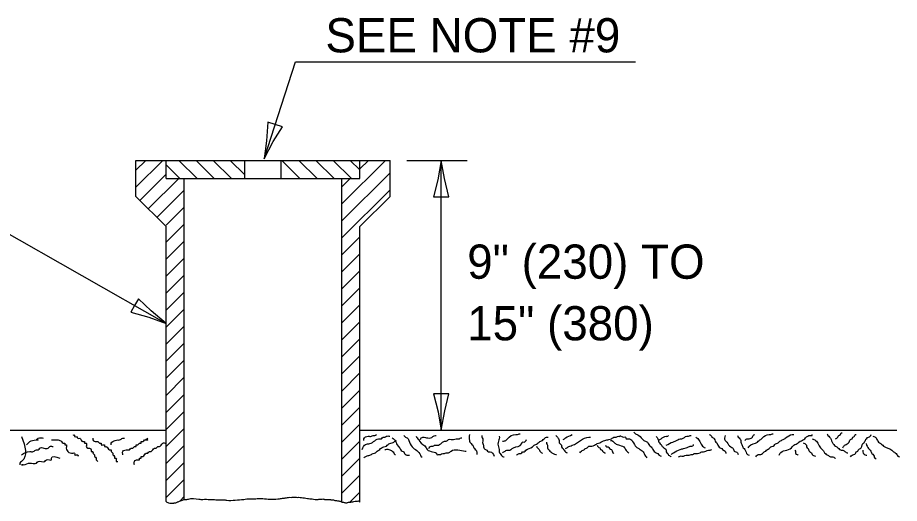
# Model space of a CAD drawing. Extents: x 2262292 to 2262922, y -3123599 to -3123199.
# Drawn here: x 2262603.6 to 2262671.7, y -3123366 to -3123328.6 of the extents above; entities that cross this region are included whole.
import ezdxf

# ---------------------------------------------------------------- set-up
doc = ezdxf.new("R2010")
doc.units = 0
for name, color, linetype in [('RD_Pr_Roadway_Dimensions', 7, 'Continuous'), ('RD_Pr_Roadway_Items', 7, 'Continuous'), ('RD_Pr_Roadway_Notes', 7, 'Continuous')]:
    doc.layers.add(name, color=color, linetype=linetype)

msp = doc.modelspace()

# ---------------------------------------------------------------- linework, layer by layer
at = {"layer": 'RD_Pr_Roadway_Dimensions'}
for p, q in [((2262633.651, -3123339.577), (2262638.29, -3123339.577)), ((2262636.302, -3123360.379), (2262636.302, -3123339.578))]:
    msp.add_line(p, q, dxfattribs=at)
for points in [[(2262635.716, -3123342.376), (2262636.302, -3123342.378), (2262636.887, -3123342.378), (2262636.544, -3123340.977), (2262636.302, -3123339.578), (2262636.03, -3123341.071)], [(2262636.887, -3123357.58), (2262636.302, -3123357.579), (2262635.716, -3123357.579), (2262636.059, -3123358.979), (2262636.302, -3123360.379), (2262636.573, -3123358.886)]]:
    msp.add_lwpolyline(points, close=True, dxfattribs=at)
at = {"layer": 'RD_Pr_Roadway_Items'}
for p, q in [((2262612.73, -3123342.361), (2262612.73, -3123339.578)), ((2262612.73, -3123340.334), (2262613.489, -3123339.578)), ((2262612.73, -3123341.643), (2262614.809, -3123339.578)), ((2262612.731, -3123339.577), (2262632.359, -3123339.577)), ((2262615.067, -3123340.969), (2262615.067, -3123339.578)), ((2262616.136, -3123340.969), (2262615.067, -3123339.905)), ((2262617.461, -3123340.969), (2262616.056, -3123339.578)), ((2262618.782, -3123340.969), (2262617.379, -3123339.578)), ((2262620.103, -3123340.969), (2262618.701, -3123339.578)), ((2262621.141, -3123340.685), (2262620.021, -3123339.578)), ((2262621.141, -3123340.969), (2262621.141, -3123339.578)), ((2262623.945, -3123340.969), (2262623.945, -3123339.578)), ((2262625.393, -3123340.969), (2262623.988, -3123339.577)), ((2262626.714, -3123340.969), (2262625.311, -3123339.578)), ((2262628.038, -3123340.969), (2262626.633, -3123339.578)), ((2262629.363, -3123340.969), (2262627.956, -3123339.578)), ((2262628.618, -3123342.93), (2262631.994, -3123339.578)), ((2262630.02, -3123340.313), (2262629.281, -3123339.578)), ((2262630.02, -3123340.969), (2262630.02, -3123339.578)), ((2262630.02, -3123340.225), (2262630.674, -3123339.578)), ((2262632.359, -3123342.361), (2262632.359, -3123339.578)), ((2262613.03, -3123342.66), (2262615.067, -3123340.635)), ((2262628.618, -3123344.24), (2262632.359, -3123340.53)), ((2262613.687, -3123343.313), (2262616.052, -3123340.969)), ((2262615.067, -3123340.969), (2262630.02, -3123340.969)), ((2262616.469, -3123365.745), (2262616.469, -3123340.969)), ((2262628.618, -3123365.92), (2262628.618, -3123340.969)), ((2262628.618, -3123341.616), (2262629.271, -3123340.969)), ((2262614.35, -3123343.97), (2262616.469, -3123341.869)), ((2262628.618, -3123345.556), (2262632.359, -3123341.843)), ((2262615.067, -3123344.681), (2262612.73, -3123342.361)), ((2262630.02, -3123344.681), (2262632.359, -3123342.361)), ((2262615.067, -3123344.57), (2262616.469, -3123343.178)), ((2262615.067, -3123345.886), (2262616.469, -3123344.494)), ((2262615.067, -3123365.876), (2262615.067, -3123344.681)), ((2262630.02, -3123365.94), (2262630.02, -3123344.681)), ((2262615.067, -3123347.199), (2262616.469, -3123345.807)), ((2262628.618, -3123346.865), (2262630.02, -3123345.473)), ((2262628.618, -3123348.178), (2262630.02, -3123346.789)), ((2262615.067, -3123348.511), (2262616.469, -3123347.12)), ((2262628.618, -3123349.491), (2262630.02, -3123348.099)), ((2262615.067, -3123349.821), (2262616.469, -3123348.429)), ((2262628.618, -3123350.803), (2262630.02, -3123349.411)), ((2262615.067, -3123351.134), (2262616.469, -3123349.742)), ((2262628.618, -3123352.113), (2262630.02, -3123350.721)), ((2262615.067, -3123352.447), (2262616.469, -3123351.056)), ((2262628.618, -3123353.426), (2262630.02, -3123352.034)), ((2262615.067, -3123353.757), (2262616.469, -3123352.365)), ((2262628.618, -3123354.738), (2262630.02, -3123353.346)), ((2262615.067, -3123355.07), (2262616.469, -3123353.678)), ((2262628.618, -3123356.048), (2262630.02, -3123354.656)), ((2262615.067, -3123356.383), (2262616.469, -3123354.991)), ((2262615.067, -3123357.7), (2262616.469, -3123356.308)), ((2262628.618, -3123357.367), (2262630.02, -3123355.975)), ((2262615.067, -3123359.013), (2262616.469, -3123357.621)), ((2262628.618, -3123358.68), (2262630.02, -3123357.288)), ((2262615.067, -3123360.326), (2262616.469, -3123358.934)), ((2262628.618, -3123359.992), (2262630.02, -3123358.6)), ((2262573.614, -3123360.378), (2262615.064, -3123360.378)), ((2262615.067, -3123361.642), (2262616.469, -3123360.25)), ((2262628.618, -3123361.308), (2262630.02, -3123359.916)), ((2262630.018, -3123360.378), (2262671.468, -3123360.378)), ((2262615.067, -3123362.957), (2262616.469, -3123361.565)), ((2262628.618, -3123362.624), (2262630.02, -3123361.232)), ((2262615.067, -3123364.273), (2262616.469, -3123362.881)), ((2262628.618, -3123363.939), (2262630.02, -3123362.548)), ((2262615.067, -3123365.586), (2262616.469, -3123364.194)), ((2262628.618, -3123365.252), (2262630.02, -3123363.86)), ((2262629.251, -3123365.937), (2262630.02, -3123365.173)), ((2262616.12, -3123365.856), (2262616.469, -3123365.51)), ((2262615.125, -3123365.943), (2262615.067, -3123365.876))]:
    msp.add_line(p, q, dxfattribs=at)
for points in [[(2262603.907, -3123360.883), (2262603.907, -3123362.794), (2262603.78, -3123362.922), (2262603.78, -3123363.048)], [(2262604.291, -3123361.522), (2262604.547, -3123361.267), (2262605.061, -3123361.141), (2262605.189, -3123361.141), (2262605.061, -3123361.141), (2262605.189, -3123361.012), (2262605.573, -3123361.012)], [(2262607.879, -3123360.76), (2262608.006, -3123360.76), (2262608.006, -3123360.883), (2262608.136, -3123360.883), (2262608.263, -3123361.012), (2262608.393, -3123361.012), (2262608.647, -3123361.267), (2262608.777, -3123361.267), (2262608.777, -3123361.393), (2262608.905, -3123361.393), (2262608.905, -3123361.651), (2262609.035, -3123361.773), (2262609.161, -3123361.773), (2262609.291, -3123361.903), (2262609.291, -3123362.032), (2262609.419, -3123362.032), (2262609.419, -3123362.157), (2262609.545, -3123362.284), (2262609.545, -3123362.413), (2262609.675, -3123362.542), (2262609.675, -3123362.664), (2262609.802, -3123362.794)], [(2262609.419, -3123361.012), (2262609.419, -3123361.141), (2262609.675, -3123361.267), (2262609.802, -3123361.267), (2262609.929, -3123361.393), (2262610.059, -3123361.393), (2262610.059, -3123361.522), (2262610.313, -3123361.522), (2262610.313, -3123361.651), (2262610.443, -3123361.651), (2262610.7, -3123361.903), (2262610.827, -3123361.903), (2262610.827, -3123362.032), (2262610.954, -3123362.157), (2262610.954, -3123362.284), (2262611.084, -3123362.413), (2262611.084, -3123362.542), (2262611.211, -3123362.542), (2262611.211, -3123362.794), (2262611.338, -3123362.794)], [(2262610.827, -3123361.522), (2262610.827, -3123361.393), (2262610.954, -3123361.267), (2262611.338, -3123361.141), (2262611.468, -3123361.141), (2262611.725, -3123361.012), (2262611.852, -3123361.012)], [(2262611.725, -3123362.284), (2262611.725, -3123362.032), (2262612.109, -3123361.903), (2262612.235, -3123361.903), (2262612.366, -3123361.773), (2262612.493, -3123361.773), (2262612.623, -3123361.651), (2262612.749, -3123361.651), (2262612.749, -3123361.522), (2262612.877, -3123361.522), (2262613.003, -3123361.393), (2262613.133, -3123361.393), (2262613.133, -3123361.267), (2262613.261, -3123361.267), (2262613.391, -3123361.141), (2262613.518, -3123361.141), (2262613.644, -3123361.141), (2262613.518, -3123361.141), (2262613.644, -3123361.012)], [(2262630.208, -3123361.873), (2262630.462, -3123361.489), (2262630.788, -3123361.425), (2262631.555, -3123361.045), (2262631.682, -3123361.045), (2262631.809, -3123360.918), (2262631.939, -3123360.918), (2262632.066, -3123360.854), (2262632.323, -3123360.854)], [(2262630.338, -3123361.17), (2262630.338, -3123361.045), (2262630.657, -3123360.854), (2262630.911, -3123360.854), (2262631.041, -3123360.789), (2262631.171, -3123360.789), (2262631.298, -3123360.724)], [(2262632.515, -3123360.983), (2262632.772, -3123361.235), (2262632.964, -3123361.616), (2262633.091, -3123361.745), (2262633.156, -3123361.873), (2262633.286, -3123361.997), (2262633.413, -3123362.061), (2262633.474, -3123362.189), (2262633.732, -3123362.316), (2262633.858, -3123362.316)], [(2262633.413, -3123360.789), (2262633.54, -3123360.918), (2262633.67, -3123360.983), (2262633.794, -3123361.17), (2262634.054, -3123361.68), (2262634.691, -3123362.316), (2262634.757, -3123362.442), (2262634.822, -3123362.442)], [(2262634.373, -3123360.854), (2262634.438, -3123360.983), (2262634.565, -3123361.105), (2262634.63, -3123361.235), (2262635.141, -3123361.745), (2262635.205, -3123361.873), (2262635.973, -3123362.254), (2262635.973, -3123362.316)], [(2262634.691, -3123361.105), (2262634.757, -3123360.983), (2262635.463, -3123360.983), (2262635.847, -3123360.789), (2262635.909, -3123360.789)], [(2262635.336, -3123361.808), (2262635.528, -3123361.616), (2262635.655, -3123361.616), (2262635.785, -3123361.551), (2262635.973, -3123361.551), (2262636.357, -3123361.364), (2262636.553, -3123361.235), (2262636.68, -3123361.235), (2262636.872, -3123361.105), (2262637.256, -3123361.105), (2262637.45, -3123361.045), (2262637.704, -3123361.045), (2262637.834, -3123360.983), (2262637.896, -3123360.983)], [(2262638.472, -3123360.724), (2262638.472, -3123361.17), (2262638.602, -3123361.425), (2262638.729, -3123361.551), (2262638.859, -3123361.808), (2262638.986, -3123361.935), (2262639.051, -3123362.061), (2262639.051, -3123362.254)], [(2262639.435, -3123360.789), (2262639.435, -3123360.918), (2262639.501, -3123361.045), (2262639.501, -3123361.425), (2262639.563, -3123361.551), (2262639.563, -3123361.68), (2262639.624, -3123361.808), (2262639.819, -3123361.935), (2262639.949, -3123362.061), (2262640.073, -3123362.061), (2262640.395, -3123362.38)], [(2262640.782, -3123360.854), (2262640.782, -3123361.045), (2262640.717, -3123361.235), (2262640.717, -3123361.68), (2262640.782, -3123361.873), (2262640.782, -3123362.061), (2262640.844, -3123362.189), (2262641.101, -3123362.442), (2262641.166, -3123362.442)], [(2262641.036, -3123361.235), (2262641.293, -3123361.17), (2262641.42, -3123361.045), (2262642.061, -3123360.724), (2262642.191, -3123360.724), (2262642.318, -3123360.66), (2262642.383, -3123360.66)], [(2262642.126, -3123362.316), (2262642.318, -3123362.189), (2262642.448, -3123362.189), (2262642.571, -3123362.061), (2262642.702, -3123362.061), (2262642.832, -3123361.935), (2262643.343, -3123361.68), (2262643.469, -3123361.551), (2262643.727, -3123361.425), (2262643.854, -3123361.299), (2262643.983, -3123361.235), (2262644.113, -3123361.17), (2262644.238, -3123361.045), (2262644.498, -3123360.918), (2262644.56, -3123360.918)], [(2262645.136, -3123360.789), (2262645.266, -3123360.918), (2262645.392, -3123361.17), (2262645.392, -3123361.299), (2262645.458, -3123361.425), (2262645.584, -3123361.551), (2262645.584, -3123361.68), (2262645.714, -3123361.808), (2262645.78, -3123361.935), (2262645.903, -3123362.061), (2262646.033, -3123362.126)], [(2262645.714, -3123361.105), (2262645.903, -3123360.983), (2262646.417, -3123360.724)], [(2262645.903, -3123361.808), (2262646.098, -3123361.68), (2262646.225, -3123361.616), (2262646.417, -3123361.551), (2262647.699, -3123360.918), (2262647.829, -3123360.918)], [(2262646.997, -3123362.126), (2262647.123, -3123361.997), (2262647.251, -3123361.935), (2262647.445, -3123361.808), (2262647.569, -3123361.745), (2262647.699, -3123361.616), (2262647.829, -3123361.616), (2262648.213, -3123361.489), (2262648.34, -3123361.425), (2262648.532, -3123361.364), (2262648.916, -3123361.17), (2262649.235, -3123361.105), (2262649.43, -3123361.045), (2262649.684, -3123360.918), (2262649.814, -3123360.918), (2262650.006, -3123360.854), (2262650.133, -3123360.854), (2262650.133, -3123360.789)], [(2262650.198, -3123360.854), (2262650.39, -3123360.918), (2262650.52, -3123360.918), (2262650.581, -3123361.045), (2262650.712, -3123361.045), (2262651.353, -3123361.68), (2262651.545, -3123361.808), (2262651.668, -3123361.873), (2262651.929, -3123362.126), (2262651.994, -3123362.254), (2262652.056, -3123362.38), (2262652.182, -3123362.507)], [(2262651.161, -3123360.537), (2262651.287, -3123360.66), (2262651.545, -3123360.789), (2262651.929, -3123361.17), (2262652.056, -3123361.235), (2262652.248, -3123361.364), (2262652.313, -3123361.489), (2262652.566, -3123361.745), (2262652.632, -3123361.873), (2262652.888, -3123362.126), (2262653.016, -3123362.189), (2262653.146, -3123362.316), (2262653.272, -3123362.38)], [(2262652.888, -3123360.854), (2262653.016, -3123361.045), (2262653.08, -3123361.235), (2262653.146, -3123361.364), (2262653.272, -3123361.489), (2262653.402, -3123361.68), (2262653.66, -3123361.935), (2262653.66, -3123362.061), (2262653.786, -3123362.189), (2262653.852, -3123362.316), (2262653.979, -3123362.38), (2262654.044, -3123362.442)], [(2262653.08, -3123361.17), (2262653.272, -3123361.045), (2262653.66, -3123360.854), (2262653.786, -3123360.854), (2262653.852, -3123360.789)], [(2262653.66, -3123361.551), (2262654.171, -3123361.299), (2262654.363, -3123361.235), (2262654.747, -3123361.045), (2262654.877, -3123361.045), (2262655.261, -3123360.854), (2262655.387, -3123360.854), (2262655.517, -3123360.789), (2262655.579, -3123360.789)], [(2262655.963, -3123360.918), (2262656.22, -3123361.17), (2262656.412, -3123361.551), (2262656.542, -3123361.68), (2262656.67, -3123361.745)], [(2262656.992, -3123360.724), (2262657.118, -3123360.789), (2262657.184, -3123360.918), (2262657.375, -3123361.045), (2262657.437, -3123361.235), (2262657.567, -3123361.364), (2262657.694, -3123361.616), (2262657.824, -3123361.745), (2262657.947, -3123361.808), (2262658.078, -3123361.935), (2262658.208, -3123361.997), (2262658.27, -3123362.126), (2262658.27, -3123362.189)], [(2262658.208, -3123360.789), (2262658.208, -3123361.17), (2262658.332, -3123361.299), (2262658.657, -3123361.68), (2262658.784, -3123361.745), (2262658.911, -3123361.997), (2262659.168, -3123362.126), (2262659.23, -3123362.254)], [(2262659.168, -3123360.789), (2262659.23, -3123360.918), (2262659.36, -3123361.045), (2262659.425, -3123361.17), (2262659.425, -3123361.299), (2262659.49, -3123361.489), (2262659.617, -3123361.745), (2262659.744, -3123361.873), (2262659.936, -3123362.254), (2262660.066, -3123362.316)], [(2262659.744, -3123361.17), (2262659.936, -3123361.045), (2262660.066, -3123361.045), (2262660.323, -3123360.918), (2262660.384, -3123360.789), (2262660.515, -3123360.724)], [(2262660.001, -3123361.745), (2262660.066, -3123361.616), (2262660.706, -3123361.299), (2262660.834, -3123361.17), (2262660.961, -3123361.105), (2262661.09, -3123360.983), (2262661.601, -3123360.724), (2262661.732, -3123360.724), (2262661.859, -3123360.66), (2262661.924, -3123360.66)], [(2262660.576, -3123362.442), (2262660.834, -3123362.254), (2262660.961, -3123362.254), (2262661.09, -3123362.189), (2262661.218, -3123362.061), (2262661.345, -3123361.997), (2262661.475, -3123361.873), (2262661.601, -3123361.808), (2262661.732, -3123361.68), (2262661.924, -3123361.616), (2262662.051, -3123361.489), (2262662.307, -3123361.364), (2262662.435, -3123361.235), (2262662.561, -3123361.17), (2262662.691, -3123361.105), (2262662.883, -3123360.983), (2262663.397, -3123360.724), (2262663.524, -3123360.724)], [(2262662.373, -3123362.316), (2262662.435, -3123362.189), (2262663.332, -3123361.745), (2262663.59, -3123361.489), (2262663.782, -3123361.425), (2262663.908, -3123361.299), (2262664.292, -3123361.105), (2262664.422, -3123360.983), (2262664.806, -3123360.789), (2262664.933, -3123360.789), (2262664.933, -3123360.724)], [(2262664.933, -3123361.045), (2262665.19, -3123361.17), (2262665.32, -3123361.299), (2262665.512, -3123361.68), (2262665.766, -3123361.935), (2262665.896, -3123362.126), (2262666.023, -3123362.254), (2262666.153, -3123362.316), (2262666.345, -3123362.442), (2262666.537, -3123362.442), (2262666.664, -3123362.507), (2262666.729, -3123362.57)], [(2262666.089, -3123360.66), (2262666.153, -3123360.789), (2262666.281, -3123360.918), (2262666.472, -3123361.299), (2262666.599, -3123361.489), (2262666.729, -3123361.616), (2262666.921, -3123361.745), (2262667.048, -3123361.873), (2262667.178, -3123361.935), (2262667.305, -3123361.935), (2262667.497, -3123362.061), (2262667.624, -3123362.126), (2262667.689, -3123362.126)], [(2262666.729, -3123361.045), (2262666.921, -3123360.918), (2262666.986, -3123360.789), (2262667.11, -3123360.724), (2262667.178, -3123360.599), (2262667.24, -3123360.599)], [(2262667.305, -3123361.745), (2262667.432, -3123361.551), (2262667.562, -3123361.489), (2262667.819, -3123361.235), (2262667.88, -3123361.105), (2262668.008, -3123361.045), (2262668.072, -3123360.918), (2262668.203, -3123360.854), (2262668.264, -3123360.724), (2262668.33, -3123360.724)], [(2262667.88, -3123362.442), (2262668.008, -3123362.316), (2262668.264, -3123362.189), (2262668.33, -3123362.061), (2262668.457, -3123361.997), (2262668.522, -3123361.873), (2262668.652, -3123361.808), (2262668.844, -3123361.425), (2262668.971, -3123361.299), (2262669.036, -3123361.17), (2262669.289, -3123360.918), (2262669.42, -3123360.854), (2262669.481, -3123360.724)], [(2262669.612, -3123360.854), (2262669.869, -3123360.983), (2262669.995, -3123361.235), (2262670.123, -3123361.364), (2262670.315, -3123361.489), (2262670.445, -3123361.616), (2262671.086, -3123361.935), (2262671.212, -3123362.061), (2262671.34, -3123362.126), (2262671.47, -3123362.254), (2262671.534, -3123362.38), (2262671.662, -3123362.442)], [(2262603.907, -3123362.284), (2262604.547, -3123362.032), (2262604.805, -3123362.032), (2262605.061, -3123361.903), (2262605.189, -3123361.903), (2262605.315, -3123361.773), (2262605.959, -3123361.773), (2262606.087, -3123361.651), (2262606.344, -3123361.651)], [(2262606.214, -3123361.141), (2262606.728, -3123361.141), (2262606.982, -3123361.267), (2262607.112, -3123361.393), (2262607.238, -3123361.393), (2262607.238, -3123361.522), (2262607.368, -3123361.522), (2262607.368, -3123361.651), (2262607.879, -3123362.157), (2262608.006, -3123362.157), (2262608.006, -3123362.284), (2262608.263, -3123362.284), (2262608.263, -3123362.413)], [(2262612.623, -3123363.048), (2262612.623, -3123362.794), (2262612.877, -3123362.664), (2262613.003, -3123362.664), (2262613.003, -3123362.542), (2262613.133, -3123362.542), (2262613.133, -3123362.413), (2262613.261, -3123362.413), (2262613.518, -3123362.157), (2262613.644, -3123362.157), (2262613.775, -3123362.032), (2262613.902, -3123362.032), (2262614.158, -3123361.773), (2262614.289, -3123361.773), (2262614.416, -3123361.651), (2262614.542, -3123361.651), (2262614.8, -3123361.393), (2262615.056, -3123361.393)], [(2262630.338, -3123362.507), (2262630.527, -3123362.38), (2262630.788, -3123362.316), (2262631.041, -3123362.189), (2262631.233, -3123362.126), (2262631.36, -3123361.997), (2262631.49, -3123361.935), (2262631.62, -3123361.808), (2262631.875, -3123361.68), (2262632.066, -3123361.616), (2262632.197, -3123361.489), (2262632.323, -3123361.425), (2262632.515, -3123361.364), (2262632.642, -3123361.299), (2262632.837, -3123361.17)], [(2262636.039, -3123362.254), (2262636.231, -3123362.254), (2262636.423, -3123362.189), (2262636.553, -3123362.189), (2262636.68, -3123362.126), (2262636.872, -3123362.126), (2262637.064, -3123361.997), (2262638.154, -3123361.997), (2262638.218, -3123361.997)], [(2262641.036, -3123362.126), (2262641.228, -3123361.997), (2262641.355, -3123361.935), (2262641.485, -3123361.935), (2262641.677, -3123361.873), (2262641.869, -3123361.745), (2262642.51, -3123361.425), (2262642.571, -3123361.299), (2262642.702, -3123361.299), (2262642.893, -3123361.105)], [(2262643.665, -3123361.616), (2262643.727, -3123361.745), (2262643.854, -3123361.873), (2262643.919, -3123361.997), (2262644.113, -3123362.189)], [(2262644.433, -3123361.299), (2262644.433, -3123361.425), (2262644.498, -3123361.551), (2262644.498, -3123361.68), (2262644.625, -3123361.935), (2262644.752, -3123362.061), (2262645.136, -3123362.254), (2262645.2, -3123362.254)], [(2262648.34, -3123361.551), (2262648.405, -3123361.68), (2262648.532, -3123361.745), (2262648.597, -3123361.873), (2262648.724, -3123361.935), (2262648.789, -3123362.061), (2262648.916, -3123362.126), (2262648.916, -3123362.189)], [(2262648.982, -3123361.551), (2262649.046, -3123361.68), (2262649.173, -3123361.68), (2262649.3, -3123361.808), (2262649.43, -3123361.873), (2262649.557, -3123362.126), (2262649.622, -3123362.189)], [(2262649.365, -3123361.17), (2262649.557, -3123361.235), (2262649.749, -3123361.425), (2262649.879, -3123361.489), (2262650.071, -3123361.551), (2262650.455, -3123361.745), (2262650.52, -3123361.873), (2262650.773, -3123362.126)], [(2262654.044, -3123362.254), (2262654.235, -3123362.126), (2262654.747, -3123361.873), (2262655.003, -3123361.808), (2262655.387, -3123361.68), (2262655.517, -3123361.616), (2262655.644, -3123361.616), (2262655.771, -3123361.551), (2262655.771, -3123361.489)], [(2262664.227, -3123361.364), (2262664.358, -3123361.425), (2262664.488, -3123361.551), (2262664.488, -3123361.68), (2262664.614, -3123361.808), (2262664.741, -3123362.061), (2262664.872, -3123362.126), (2262664.933, -3123362.254), (2262665.19, -3123362.38)], [(2262669.098, -3123361.425), (2262669.289, -3123361.808), (2262669.42, -3123361.935), (2262669.547, -3123362.189), (2262669.677, -3123362.316), (2262669.803, -3123362.57), (2262669.869, -3123362.57)], [(2262604.037, -3123363.048), (2262603.907, -3123363.048), (2262604.037, -3123363.048), (2262604.547, -3123362.922), (2262605.061, -3123362.922), (2262605.189, -3123362.794), (2262605.703, -3123362.794), (2262605.829, -3123362.664), (2262606.214, -3123362.664), (2262606.214, -3123362.542), (2262606.854, -3123362.542)], [(2262631.939, -3123361.873), (2262632.258, -3123361.873), (2262632.515, -3123361.997), (2262632.642, -3123362.126), (2262632.707, -3123362.254), (2262632.772, -3123362.254)], [(2262654.619, -3123362.442), (2262654.747, -3123362.38), (2262655.003, -3123362.38), (2262655.195, -3123362.316), (2262655.449, -3123362.316), (2262655.579, -3123362.254), (2262655.709, -3123362.254), (2262655.836, -3123362.189), (2262656.093, -3123362.189), (2262656.286, -3123362.126), (2262656.412, -3123362.061), (2262656.542, -3123362.061), (2262656.926, -3123361.935), (2262657.053, -3123361.935), (2262657.184, -3123361.873)], [(2262663.59, -3123361.935), (2262663.655, -3123362.061), (2262663.655, -3123362.189), (2262663.782, -3123362.254), (2262663.844, -3123362.316)], [(2262668.844, -3123361.935), (2262668.844, -3123362.061), (2262669.098, -3123362.316), (2262669.163, -3123362.316)], [(2262615.118, -3123365.94), (2262615.255, -3123365.978), (2262615.473, -3123366.023), (2262615.606, -3123366.023), (2262615.695, -3123366.002), (2262615.824, -3123365.978), (2262615.912, -3123365.937), (2262616, -3123365.914), (2262616.175, -3123365.829), (2262616.264, -3123365.805), (2262616.394, -3123365.762), (2262616.57, -3123365.721), (2262616.677, -3123365.721), (2262616.791, -3123365.697), (2262617.578, -3123365.697), (2262617.751, -3123365.721), (2262618.32, -3123365.721), (2262618.453, -3123365.738), (2262618.804, -3123365.738), (2262619, -3123365.762), (2262619.615, -3123365.762), (2262619.745, -3123365.783), (2262620.402, -3123365.783), (2262621.06, -3123365.721), (2262621.522, -3123365.674), (2262621.98, -3123365.674), (2262622.198, -3123365.653), (2262622.419, -3123365.653), (2262622.66, -3123365.674), (2262623.822, -3123365.674), (2262624.124, -3123365.63), (2262624.258, -3123365.61), (2262624.434, -3123365.586), (2262624.609, -3123365.565), (2262624.804, -3123365.565), (2262624.957, -3123365.545), (2262625.136, -3123365.565), (2262625.309, -3123365.565), (2262625.507, -3123365.586), (2262625.747, -3123365.61), (2262625.966, -3123365.653), (2262626.165, -3123365.674), (2262626.339, -3123365.674), (2262626.561, -3123365.721), (2262626.798, -3123365.721), (2262626.909, -3123365.697), (2262626.994, -3123365.697), (2262627.104, -3123365.697), (2262627.215, -3123365.697), (2262627.303, -3123365.721), (2262627.476, -3123365.721), (2262627.566, -3123365.738), (2262627.742, -3123365.738), (2262627.826, -3123365.762), (2262627.937, -3123365.762), (2262628.025, -3123365.783), (2262628.289, -3123365.829), (2262628.399, -3123365.846), (2262628.487, -3123365.87), (2262628.595, -3123365.914), (2262628.682, -3123365.937), (2262628.816, -3123365.956), (2262628.901, -3123365.978), (2262629.011, -3123365.978), (2262629.098, -3123365.956), (2262629.206, -3123365.937), (2262629.32, -3123365.937), (2262629.648, -3123365.87), (2262629.779, -3123365.87), (2262629.909, -3123365.846), (2262630.02, -3123365.94)]]:
    msp.add_spline(points, degree=3, dxfattribs=at)
at = {"layer": 'RD_Pr_Roadway_Notes'}
for p, q in [((2262622.621, -3123339.464), (2262625.053, -3123331.978)), ((2262625.053, -3123331.978), (2262651.283, -3123331.978)), ((2262590.958, -3123338.48), (2262615.067, -3123352.151))]:
    msp.add_line(p, q, dxfattribs=at)
for points in [[(2262624.042, -3123336.983), (2262623.486, -3123336.801), (2262622.929, -3123336.62), (2262622.823, -3123338.058), (2262622.621, -3123339.464), (2262623.34, -3123338.128)], [(2262612.921, -3123350.262), (2262612.631, -3123350.77), (2262612.342, -3123351.28), (2262613.73, -3123351.672), (2262615.067, -3123352.151), (2262613.902, -3123351.179)]]:
    msp.add_lwpolyline(points, close=True, dxfattribs=at)

# ---------------------------------------------------------------- texts
at = {"layer": 'RD_Pr_Roadway_Dimensions'}
for s, p in [('9" (230) TO', (2262638.307, -3123348.705)), ('15" (380)', (2262638.307, -3123353.457))]:
    msp.add_text(s, height=2.64, dxfattribs=at).set_placement(p)
at = {"layer": 'RD_Pr_Roadway_Notes'}
msp.add_text('SEE NOTE #9', height=2.64, dxfattribs=at).set_placement((2262627.362, -3123331.243))

doc.saveas('drawing.dxf')
